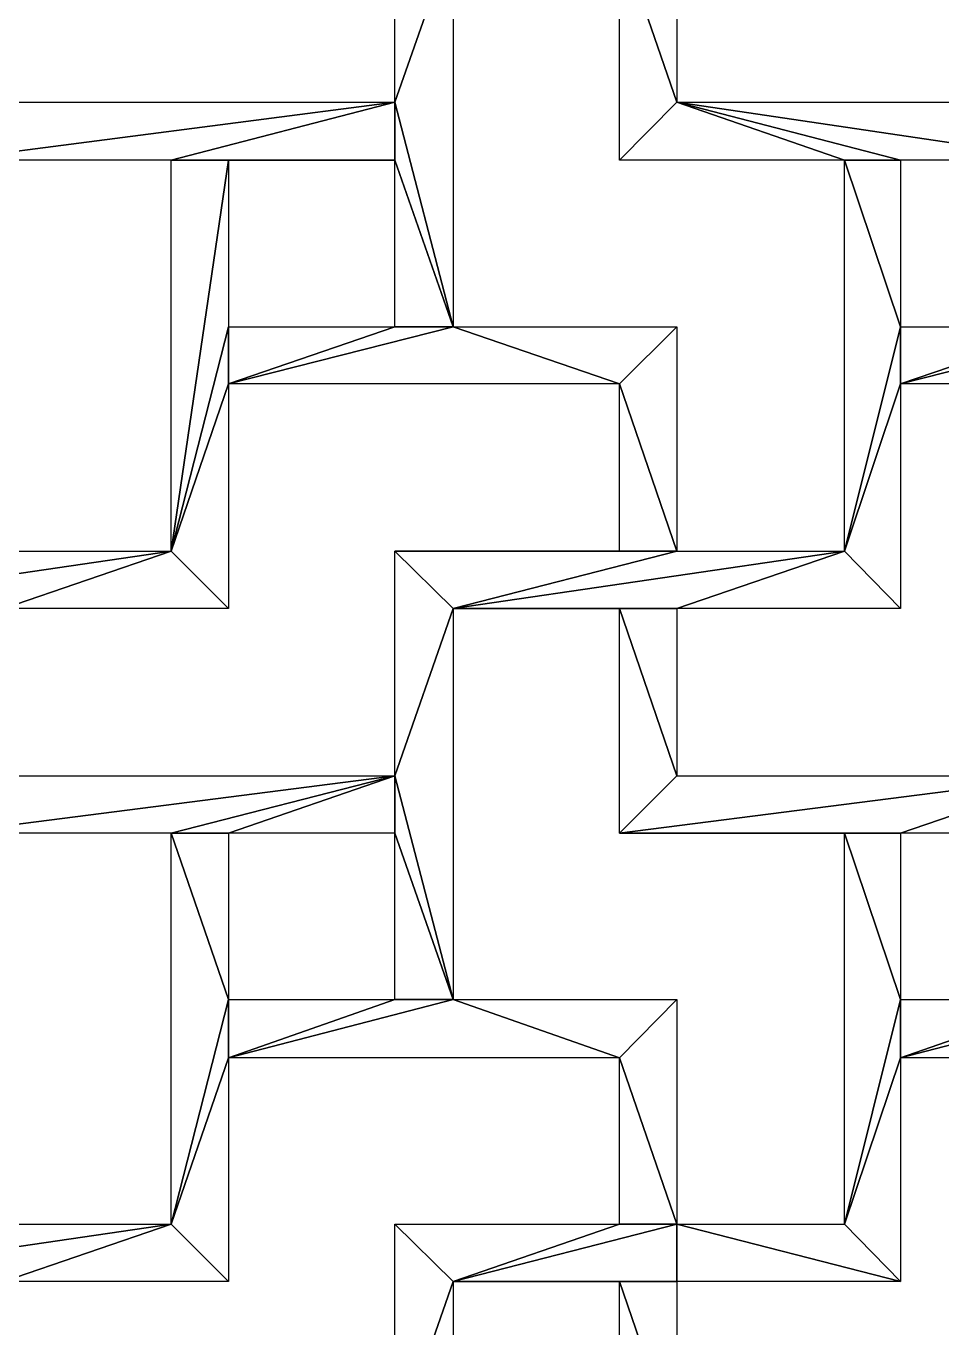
# Model space of a CAD drawing. Header units: centimetres. Extents: x -27.5 to -18.9, y -9.4 to 9.5.
# Drawn here: x -24.97 to -23.065, y 4.063 to 6.771 of the extents above; entities that cross this region are included whole.
import ezdxf

# ---------------------------------------------------------------- set-up
doc = ezdxf.new("R2010")
doc.units = ezdxf.units.CM
doc.header["$MEASUREMENT"] = 0
doc.layers.add('layer 1', color=7, linetype='Continuous')

msp = doc.modelspace()

# ---------------------------------------------------------------- linework, layer by layer
at = {"layer": 'layer 1', "color": 250}
for points in [[(-24.20296, 7.07837), (-24.20296, 7.07837), (-24.20296, 6.61327), (-24.20296, 6.61327), (-24.20296, 6.61327), (-24.20296, 6.61327), (-24.0818, 6.95938), (-24.0818, 6.95938), (-24.0818, 6.95938), (-24.0818, 6.95938), (-24.20296, 7.07837), (-24.20296, 7.07837)], [(-24.20296, 7.07837), (-24.20296, 7.07837), (-24.20296, 6.61327), (-24.20296, 6.61327), (-24.20296, 6.61327), (-24.20296, 6.61327), (-24.0818, 6.95938), (-24.0818, 6.95938), (-24.0818, 6.95938), (-24.0818, 6.95938), (-24.20296, 7.07837), (-24.20296, 7.07837)], [(-24.0818, 6.95938), (-24.0818, 6.95938), (-24.20296, 6.61327), (-24.20296, 6.61327), (-24.20296, 6.61327), (-24.20296, 6.61327), (-24.0818, 6.146), (-24.0818, 6.146), (-24.0818, 6.146), (-24.0818, 6.146), (-24.0818, 6.95938), (-24.0818, 6.95938)], [(-24.0818, 6.95938), (-24.0818, 6.95938), (-24.20296, 6.61327), (-24.20296, 6.61327), (-24.20296, 6.61327), (-24.20296, 6.61327), (-24.0818, 6.146), (-24.0818, 6.146), (-24.0818, 6.146), (-24.0818, 6.146), (-24.0818, 6.95938), (-24.0818, 6.95938)], [(-23.73551, 6.95938), (-23.73551, 6.95938), (-23.73551, 6.49211), (-23.73551, 6.49211), (-23.73551, 6.49211), (-23.73551, 6.49211), (-23.6165, 6.61327), (-23.6165, 6.61327), (-23.6165, 6.61327), (-23.6165, 6.61327), (-23.73551, 6.95938), (-23.73551, 6.95938)], [(-23.73551, 6.95938), (-23.73551, 6.95938), (-23.73551, 6.49211), (-23.73551, 6.49211), (-23.73551, 6.49211), (-23.73551, 6.49211), (-23.6165, 6.61327), (-23.6165, 6.61327), (-23.6165, 6.61327), (-23.6165, 6.61327), (-23.73551, 6.95938), (-23.73551, 6.95938)], [(-23.6165, 6.95938), (-23.6165, 6.95938), (-23.73551, 6.95938), (-23.73551, 6.95938), (-23.73551, 6.95938), (-23.73551, 6.95938), (-23.6165, 6.61327), (-23.6165, 6.61327), (-23.6165, 6.61327), (-23.6165, 6.61327), (-23.6165, 6.95938), (-23.6165, 6.95938)], [(-23.6165, 6.95938), (-23.6165, 6.95938), (-23.73551, 6.95938), (-23.73551, 6.95938), (-23.73551, 6.95938), (-23.73551, 6.95938), (-23.6165, 6.61327), (-23.6165, 6.61327), (-23.6165, 6.61327), (-23.6165, 6.61327), (-23.6165, 6.95938), (-23.6165, 6.95938)], [(-24.20296, 6.61327), (-24.20296, 6.61327), (-25.1336, 6.49211), (-25.1336, 6.49211), (-25.1336, 6.49211), (-25.1336, 6.49211), (-24.6683, 6.49211), (-24.6683, 6.49211), (-24.6683, 6.49211), (-24.6683, 6.49211), (-24.20296, 6.61327), (-24.20296, 6.61327)], [(-24.20296, 6.61327), (-24.20296, 6.61327), (-25.1336, 6.49211), (-25.1336, 6.49211), (-25.1336, 6.49211), (-25.1336, 6.49211), (-24.6683, 6.49211), (-24.6683, 6.49211), (-24.6683, 6.49211), (-24.6683, 6.49211), (-24.20296, 6.61327), (-24.20296, 6.61327)], [(-25.01671, 6.61327), (-25.01671, 6.61327), (-25.1336, 6.49211), (-25.1336, 6.49211), (-25.1336, 6.49211), (-25.1336, 6.49211), (-24.20296, 6.61327), (-24.20296, 6.61327), (-24.20296, 6.61327), (-24.20296, 6.61327), (-25.01671, 6.61327), (-25.01671, 6.61327)], [(-25.01671, 6.61327), (-25.01671, 6.61327), (-25.1336, 6.49211), (-25.1336, 6.49211), (-25.1336, 6.49211), (-25.1336, 6.49211), (-24.20296, 6.61327), (-24.20296, 6.61327), (-24.20296, 6.61327), (-24.20296, 6.61327), (-25.01671, 6.61327), (-25.01671, 6.61327)], [(-24.20296, 6.61327), (-24.20296, 6.61327), (-24.6683, 6.49211), (-24.6683, 6.49211), (-24.6683, 6.49211), (-24.6683, 6.49211), (-24.20296, 6.49211), (-24.20296, 6.49211), (-24.20296, 6.49211), (-24.20296, 6.49211), (-24.20296, 6.61327), (-24.20296, 6.61327)], [(-24.20296, 6.61327), (-24.20296, 6.61327), (-24.6683, 6.49211), (-24.6683, 6.49211), (-24.6683, 6.49211), (-24.6683, 6.49211), (-24.20296, 6.49211), (-24.20296, 6.49211), (-24.20296, 6.49211), (-24.20296, 6.49211), (-24.20296, 6.61327), (-24.20296, 6.61327)], [(-24.20296, 6.61327), (-24.20296, 6.61327), (-24.20296, 6.49211), (-24.20296, 6.49211), (-24.20296, 6.49211), (-24.20296, 6.49211), (-24.0818, 6.146), (-24.0818, 6.146), (-24.0818, 6.146), (-24.0818, 6.146), (-24.20296, 6.61327), (-24.20296, 6.61327)], [(-24.20296, 6.61327), (-24.20296, 6.61327), (-24.20296, 6.49211), (-24.20296, 6.49211), (-24.20296, 6.49211), (-24.20296, 6.49211), (-24.0818, 6.146), (-24.0818, 6.146), (-24.0818, 6.146), (-24.0818, 6.146), (-24.20296, 6.61327), (-24.20296, 6.61327)], [(-23.6165, 6.61327), (-23.6165, 6.61327), (-23.73551, 6.49211), (-23.73551, 6.49211), (-23.73551, 6.49211), (-23.73551, 6.49211), (-23.26805, 6.49211), (-23.26805, 6.49211), (-23.26805, 6.49211), (-23.26805, 6.49211), (-23.6165, 6.61327), (-23.6165, 6.61327)], [(-23.6165, 6.61327), (-23.6165, 6.61327), (-23.73551, 6.49211), (-23.73551, 6.49211), (-23.73551, 6.49211), (-23.73551, 6.49211), (-23.26805, 6.49211), (-23.26805, 6.49211), (-23.26805, 6.49211), (-23.26805, 6.49211), (-23.6165, 6.61327), (-23.6165, 6.61327)], [(-22.80275, 6.49211), (-22.80275, 6.49211), (-22.80275, 6.61327), (-22.80275, 6.61327), (-22.80275, 6.61327), (-22.80275, 6.61327), (-23.6165, 6.61327), (-23.6165, 6.61327), (-23.6165, 6.61327), (-23.6165, 6.61327), (-22.80275, 6.49211), (-22.80275, 6.49211)], [(-22.80275, 6.49211), (-22.80275, 6.49211), (-22.80275, 6.61327), (-22.80275, 6.61327), (-22.80275, 6.61327), (-22.80275, 6.61327), (-23.6165, 6.61327), (-23.6165, 6.61327), (-23.6165, 6.61327), (-23.6165, 6.61327), (-22.80275, 6.49211), (-22.80275, 6.49211)], [(-23.6165, 6.61327), (-23.6165, 6.61327), (-23.15117, 6.49211), (-23.15117, 6.49211), (-23.15117, 6.49211), (-23.15117, 6.49211), (-22.80275, 6.49211), (-22.80275, 6.49211), (-22.80275, 6.49211), (-22.80275, 6.49211), (-23.6165, 6.61327), (-23.6165, 6.61327)], [(-23.6165, 6.61327), (-23.6165, 6.61327), (-23.15117, 6.49211), (-23.15117, 6.49211), (-23.15117, 6.49211), (-23.15117, 6.49211), (-22.80275, 6.49211), (-22.80275, 6.49211), (-22.80275, 6.49211), (-22.80275, 6.49211), (-23.6165, 6.61327), (-23.6165, 6.61327)], [(-23.6165, 6.61327), (-23.6165, 6.61327), (-23.26805, 6.49211), (-23.26805, 6.49211), (-23.26805, 6.49211), (-23.26805, 6.49211), (-23.15117, 6.49211), (-23.15117, 6.49211), (-23.15117, 6.49211), (-23.15117, 6.49211), (-23.6165, 6.61327), (-23.6165, 6.61327)], [(-23.6165, 6.61327), (-23.6165, 6.61327), (-23.26805, 6.49211), (-23.26805, 6.49211), (-23.26805, 6.49211), (-23.26805, 6.49211), (-23.15117, 6.49211), (-23.15117, 6.49211), (-23.15117, 6.49211), (-23.15117, 6.49211), (-23.6165, 6.61327), (-23.6165, 6.61327)], [(-24.54926, 6.49211), (-24.54926, 6.49211), (-24.6683, 5.6787), (-24.6683, 5.6787), (-24.6683, 5.6787), (-24.6683, 5.6787), (-24.54926, 6.146), (-24.54926, 6.146), (-24.54926, 6.146), (-24.54926, 6.146), (-24.54926, 6.49211), (-24.54926, 6.49211)], [(-24.54926, 6.49211), (-24.54926, 6.49211), (-24.6683, 5.6787), (-24.6683, 5.6787), (-24.6683, 5.6787), (-24.6683, 5.6787), (-24.54926, 6.146), (-24.54926, 6.146), (-24.54926, 6.146), (-24.54926, 6.146), (-24.54926, 6.49211), (-24.54926, 6.49211)], [(-24.6683, 6.49211), (-24.6683, 6.49211), (-24.54926, 6.49211), (-24.54926, 6.49211), (-24.54926, 6.49211), (-24.54926, 6.49211), (-24.20296, 6.49211), (-24.20296, 6.49211), (-24.20296, 6.49211), (-24.20296, 6.49211), (-24.6683, 6.49211), (-24.6683, 6.49211)], [(-24.6683, 6.49211), (-24.6683, 6.49211), (-24.54926, 6.49211), (-24.54926, 6.49211), (-24.54926, 6.49211), (-24.54926, 6.49211), (-24.20296, 6.49211), (-24.20296, 6.49211), (-24.20296, 6.49211), (-24.20296, 6.49211), (-24.6683, 6.49211), (-24.6683, 6.49211)], [(-24.6683, 6.49211), (-24.6683, 6.49211), (-24.6683, 5.6787), (-24.6683, 5.6787), (-24.6683, 5.6787), (-24.6683, 5.6787), (-24.54926, 6.49211), (-24.54926, 6.49211), (-24.54926, 6.49211), (-24.54926, 6.49211), (-24.6683, 6.49211), (-24.6683, 6.49211)], [(-24.6683, 6.49211), (-24.6683, 6.49211), (-24.6683, 5.6787), (-24.6683, 5.6787), (-24.6683, 5.6787), (-24.6683, 5.6787), (-24.54926, 6.49211), (-24.54926, 6.49211), (-24.54926, 6.49211), (-24.54926, 6.49211), (-24.6683, 6.49211), (-24.6683, 6.49211)], [(-24.20296, 6.49211), (-24.20296, 6.49211), (-24.20296, 6.146), (-24.20296, 6.146), (-24.20296, 6.146), (-24.20296, 6.146), (-24.0818, 6.146), (-24.0818, 6.146), (-24.0818, 6.146), (-24.0818, 6.146), (-24.20296, 6.49211), (-24.20296, 6.49211)], [(-24.20296, 6.49211), (-24.20296, 6.49211), (-24.20296, 6.146), (-24.20296, 6.146), (-24.20296, 6.146), (-24.20296, 6.146), (-24.0818, 6.146), (-24.0818, 6.146), (-24.0818, 6.146), (-24.0818, 6.146), (-24.20296, 6.49211), (-24.20296, 6.49211)], [(-23.26805, 6.49211), (-23.26805, 6.49211), (-23.26805, 5.6787), (-23.26805, 5.6787), (-23.26805, 5.6787), (-23.26805, 5.6787), (-23.15117, 6.146), (-23.15117, 6.146), (-23.15117, 6.146), (-23.15117, 6.146), (-23.26805, 6.49211), (-23.26805, 6.49211)], [(-23.26805, 6.49211), (-23.26805, 6.49211), (-23.26805, 5.6787), (-23.26805, 5.6787), (-23.26805, 5.6787), (-23.26805, 5.6787), (-23.15117, 6.146), (-23.15117, 6.146), (-23.15117, 6.146), (-23.15117, 6.146), (-23.26805, 6.49211), (-23.26805, 6.49211)], [(-23.15117, 6.49211), (-23.15117, 6.49211), (-23.26805, 6.49211), (-23.26805, 6.49211), (-23.26805, 6.49211), (-23.26805, 6.49211), (-23.15117, 6.146), (-23.15117, 6.146), (-23.15117, 6.146), (-23.15117, 6.146), (-23.15117, 6.49211), (-23.15117, 6.49211)], [(-23.15117, 6.49211), (-23.15117, 6.49211), (-23.26805, 6.49211), (-23.26805, 6.49211), (-23.26805, 6.49211), (-23.26805, 6.49211), (-23.15117, 6.146), (-23.15117, 6.146), (-23.15117, 6.146), (-23.15117, 6.146), (-23.15117, 6.49211), (-23.15117, 6.49211)], [(-24.54926, 6.146), (-24.54926, 6.146), (-24.6683, 5.6787), (-24.6683, 5.6787), (-24.6683, 5.6787), (-24.6683, 5.6787), (-24.54926, 6.02701), (-24.54926, 6.02701), (-24.54926, 6.02701), (-24.54926, 6.02701), (-24.54926, 6.146), (-24.54926, 6.146)], [(-24.54926, 6.146), (-24.54926, 6.146), (-24.6683, 5.6787), (-24.6683, 5.6787), (-24.6683, 5.6787), (-24.6683, 5.6787), (-24.54926, 6.02701), (-24.54926, 6.02701), (-24.54926, 6.02701), (-24.54926, 6.02701), (-24.54926, 6.146), (-24.54926, 6.146)], [(-24.0818, 6.146), (-24.0818, 6.146), (-24.54926, 6.02701), (-24.54926, 6.02701), (-24.54926, 6.02701), (-24.54926, 6.02701), (-23.73551, 6.02701), (-23.73551, 6.02701), (-23.73551, 6.02701), (-23.73551, 6.02701), (-24.0818, 6.146), (-24.0818, 6.146)], [(-24.0818, 6.146), (-24.0818, 6.146), (-24.54926, 6.02701), (-24.54926, 6.02701), (-24.54926, 6.02701), (-24.54926, 6.02701), (-23.73551, 6.02701), (-23.73551, 6.02701), (-23.73551, 6.02701), (-23.73551, 6.02701), (-24.0818, 6.146), (-24.0818, 6.146)], [(-24.20296, 6.146), (-24.20296, 6.146), (-24.54926, 6.02701), (-24.54926, 6.02701), (-24.54926, 6.02701), (-24.54926, 6.02701), (-24.0818, 6.146), (-24.0818, 6.146), (-24.0818, 6.146), (-24.0818, 6.146), (-24.20296, 6.146), (-24.20296, 6.146)], [(-24.20296, 6.146), (-24.20296, 6.146), (-24.54926, 6.02701), (-24.54926, 6.02701), (-24.54926, 6.02701), (-24.54926, 6.02701), (-24.0818, 6.146), (-24.0818, 6.146), (-24.0818, 6.146), (-24.0818, 6.146), (-24.20296, 6.146), (-24.20296, 6.146)], [(-24.54926, 6.146), (-24.54926, 6.146), (-24.54926, 6.02701), (-24.54926, 6.02701), (-24.54926, 6.02701), (-24.54926, 6.02701), (-24.20296, 6.146), (-24.20296, 6.146), (-24.20296, 6.146), (-24.20296, 6.146), (-24.54926, 6.146), (-24.54926, 6.146)], [(-24.54926, 6.146), (-24.54926, 6.146), (-24.54926, 6.02701), (-24.54926, 6.02701), (-24.54926, 6.02701), (-24.54926, 6.02701), (-24.20296, 6.146), (-24.20296, 6.146), (-24.20296, 6.146), (-24.20296, 6.146), (-24.54926, 6.146), (-24.54926, 6.146)], [(-24.0818, 6.146), (-24.0818, 6.146), (-23.73551, 6.02701), (-23.73551, 6.02701), (-23.73551, 6.02701), (-23.73551, 6.02701), (-23.6165, 6.146), (-23.6165, 6.146), (-23.6165, 6.146), (-23.6165, 6.146), (-24.0818, 6.146), (-24.0818, 6.146)], [(-24.0818, 6.146), (-24.0818, 6.146), (-23.73551, 6.02701), (-23.73551, 6.02701), (-23.73551, 6.02701), (-23.73551, 6.02701), (-23.6165, 6.146), (-23.6165, 6.146), (-23.6165, 6.146), (-23.6165, 6.146), (-24.0818, 6.146), (-24.0818, 6.146)], [(-23.6165, 6.146), (-23.6165, 6.146), (-23.73551, 6.02701), (-23.73551, 6.02701), (-23.73551, 6.02701), (-23.73551, 6.02701), (-23.6165, 5.6787), (-23.6165, 5.6787), (-23.6165, 5.6787), (-23.6165, 5.6787), (-23.6165, 6.146), (-23.6165, 6.146)], [(-23.6165, 6.146), (-23.6165, 6.146), (-23.73551, 6.02701), (-23.73551, 6.02701), (-23.73551, 6.02701), (-23.73551, 6.02701), (-23.6165, 5.6787), (-23.6165, 5.6787), (-23.6165, 5.6787), (-23.6165, 5.6787), (-23.6165, 6.146), (-23.6165, 6.146)], [(-23.15117, 6.146), (-23.15117, 6.146), (-23.26805, 5.6787), (-23.26805, 5.6787), (-23.26805, 5.6787), (-23.26805, 5.6787), (-23.15117, 6.02701), (-23.15117, 6.02701), (-23.15117, 6.02701), (-23.15117, 6.02701), (-23.15117, 6.146), (-23.15117, 6.146)], [(-23.15117, 6.146), (-23.15117, 6.146), (-23.26805, 5.6787), (-23.26805, 5.6787), (-23.26805, 5.6787), (-23.26805, 5.6787), (-23.15117, 6.02701), (-23.15117, 6.02701), (-23.15117, 6.02701), (-23.15117, 6.02701), (-23.15117, 6.146), (-23.15117, 6.146)], [(-22.68371, 6.146), (-22.68371, 6.146), (-23.15117, 6.02701), (-23.15117, 6.02701), (-23.15117, 6.02701), (-23.15117, 6.02701), (-22.33746, 6.02701), (-22.33746, 6.02701), (-22.33746, 6.02701), (-22.33746, 6.02701), (-22.68371, 6.146), (-22.68371, 6.146)], [(-22.68371, 6.146), (-22.68371, 6.146), (-23.15117, 6.02701), (-23.15117, 6.02701), (-23.15117, 6.02701), (-23.15117, 6.02701), (-22.33746, 6.02701), (-22.33746, 6.02701), (-22.33746, 6.02701), (-22.33746, 6.02701), (-22.68371, 6.146), (-22.68371, 6.146)], [(-22.80275, 6.146), (-22.80275, 6.146), (-23.15117, 6.02701), (-23.15117, 6.02701), (-23.15117, 6.02701), (-23.15117, 6.02701), (-22.68371, 6.146), (-22.68371, 6.146), (-22.68371, 6.146), (-22.68371, 6.146), (-22.80275, 6.146), (-22.80275, 6.146)], [(-22.80275, 6.146), (-22.80275, 6.146), (-23.15117, 6.02701), (-23.15117, 6.02701), (-23.15117, 6.02701), (-23.15117, 6.02701), (-22.68371, 6.146), (-22.68371, 6.146), (-22.68371, 6.146), (-22.68371, 6.146), (-22.80275, 6.146), (-22.80275, 6.146)], [(-23.15117, 6.02701), (-23.15117, 6.02701), (-22.80275, 6.146), (-22.80275, 6.146), (-22.80275, 6.146), (-22.80275, 6.146), (-23.15117, 6.146), (-23.15117, 6.146), (-23.15117, 6.146), (-23.15117, 6.146), (-23.15117, 6.02701), (-23.15117, 6.02701)], [(-23.15117, 6.02701), (-23.15117, 6.02701), (-22.80275, 6.146), (-22.80275, 6.146), (-22.80275, 6.146), (-22.80275, 6.146), (-23.15117, 6.146), (-23.15117, 6.146), (-23.15117, 6.146), (-23.15117, 6.146), (-23.15117, 6.02701), (-23.15117, 6.02701)], [(-24.54926, 6.02701), (-24.54926, 6.02701), (-24.6683, 5.6787), (-24.6683, 5.6787), (-24.6683, 5.6787), (-24.6683, 5.6787), (-24.54926, 5.55975), (-24.54926, 5.55975), (-24.54926, 5.55975), (-24.54926, 5.55975), (-24.54926, 6.02701), (-24.54926, 6.02701)], [(-24.54926, 6.02701), (-24.54926, 6.02701), (-24.6683, 5.6787), (-24.6683, 5.6787), (-24.6683, 5.6787), (-24.6683, 5.6787), (-24.54926, 5.55975), (-24.54926, 5.55975), (-24.54926, 5.55975), (-24.54926, 5.55975), (-24.54926, 6.02701), (-24.54926, 6.02701)], [(-23.73551, 6.02701), (-23.73551, 6.02701), (-23.73551, 5.6787), (-23.73551, 5.6787), (-23.73551, 5.6787), (-23.73551, 5.6787), (-23.6165, 5.6787), (-23.6165, 5.6787), (-23.6165, 5.6787), (-23.6165, 5.6787), (-23.73551, 6.02701), (-23.73551, 6.02701)], [(-23.73551, 6.02701), (-23.73551, 6.02701), (-23.73551, 5.6787), (-23.73551, 5.6787), (-23.73551, 5.6787), (-23.73551, 5.6787), (-23.6165, 5.6787), (-23.6165, 5.6787), (-23.6165, 5.6787), (-23.6165, 5.6787), (-23.73551, 6.02701), (-23.73551, 6.02701)], [(-23.15117, 6.02701), (-23.15117, 6.02701), (-23.26805, 5.6787), (-23.26805, 5.6787), (-23.26805, 5.6787), (-23.26805, 5.6787), (-23.15117, 5.55975), (-23.15117, 5.55975), (-23.15117, 5.55975), (-23.15117, 5.55975), (-23.15117, 6.02701), (-23.15117, 6.02701)], [(-23.15117, 6.02701), (-23.15117, 6.02701), (-23.26805, 5.6787), (-23.26805, 5.6787), (-23.26805, 5.6787), (-23.26805, 5.6787), (-23.15117, 5.55975), (-23.15117, 5.55975), (-23.15117, 5.55975), (-23.15117, 5.55975), (-23.15117, 6.02701), (-23.15117, 6.02701)], [(-24.6683, 5.6787), (-24.6683, 5.6787), (-25.48201, 5.55975), (-25.48201, 5.55975), (-25.48201, 5.55975), (-25.48201, 5.55975), (-25.01671, 5.55975), (-25.01671, 5.55975), (-25.01671, 5.55975), (-25.01671, 5.55975), (-24.6683, 5.6787), (-24.6683, 5.6787)], [(-24.6683, 5.6787), (-24.6683, 5.6787), (-25.48201, 5.55975), (-25.48201, 5.55975), (-25.48201, 5.55975), (-25.48201, 5.55975), (-25.01671, 5.55975), (-25.01671, 5.55975), (-25.01671, 5.55975), (-25.01671, 5.55975), (-24.6683, 5.6787), (-24.6683, 5.6787)], [(-25.01455, 5.6787), (-25.01455, 5.6787), (-25.48201, 5.55975), (-25.48201, 5.55975), (-25.48201, 5.55975), (-25.48201, 5.55975), (-24.6683, 5.6787), (-24.6683, 5.6787), (-24.6683, 5.6787), (-24.6683, 5.6787), (-25.01455, 5.6787), (-25.01455, 5.6787)], [(-25.01455, 5.6787), (-25.01455, 5.6787), (-25.48201, 5.55975), (-25.48201, 5.55975), (-25.48201, 5.55975), (-25.48201, 5.55975), (-24.6683, 5.6787), (-24.6683, 5.6787), (-24.6683, 5.6787), (-24.6683, 5.6787), (-25.01455, 5.6787), (-25.01455, 5.6787)], [(-24.6683, 5.6787), (-24.6683, 5.6787), (-25.01671, 5.55975), (-25.01671, 5.55975), (-25.01671, 5.55975), (-25.01671, 5.55975), (-24.54926, 5.55975), (-24.54926, 5.55975), (-24.54926, 5.55975), (-24.54926, 5.55975), (-24.6683, 5.6787), (-24.6683, 5.6787)], [(-24.6683, 5.6787), (-24.6683, 5.6787), (-25.01671, 5.55975), (-25.01671, 5.55975), (-25.01671, 5.55975), (-25.01671, 5.55975), (-24.54926, 5.55975), (-24.54926, 5.55975), (-24.54926, 5.55975), (-24.54926, 5.55975), (-24.6683, 5.6787), (-24.6683, 5.6787)], [(-24.20296, 5.6787), (-24.20296, 5.6787), (-24.0818, 5.55975), (-24.0818, 5.55975), (-24.0818, 5.55975), (-24.0818, 5.55975), (-23.6165, 5.6787), (-23.6165, 5.6787), (-23.6165, 5.6787), (-23.6165, 5.6787), (-24.20296, 5.6787), (-24.20296, 5.6787)], [(-24.20296, 5.6787), (-24.20296, 5.6787), (-24.0818, 5.55975), (-24.0818, 5.55975), (-24.0818, 5.55975), (-24.0818, 5.55975), (-23.6165, 5.6787), (-23.6165, 5.6787), (-23.6165, 5.6787), (-23.6165, 5.6787), (-24.20296, 5.6787), (-24.20296, 5.6787)], [(-24.20296, 5.6787), (-24.20296, 5.6787), (-24.20296, 5.21144), (-24.20296, 5.21144), (-24.20296, 5.21144), (-24.20296, 5.21144), (-24.0818, 5.55975), (-24.0818, 5.55975), (-24.0818, 5.55975), (-24.0818, 5.55975), (-24.20296, 5.6787), (-24.20296, 5.6787)], [(-24.20296, 5.6787), (-24.20296, 5.6787), (-24.20296, 5.21144), (-24.20296, 5.21144), (-24.20296, 5.21144), (-24.20296, 5.21144), (-24.0818, 5.55975), (-24.0818, 5.55975), (-24.0818, 5.55975), (-24.0818, 5.55975), (-24.20296, 5.6787), (-24.20296, 5.6787)], [(-23.73551, 5.6787), (-23.73551, 5.6787), (-24.20296, 5.6787), (-24.20296, 5.6787), (-24.20296, 5.6787), (-24.20296, 5.6787), (-23.6165, 5.6787), (-23.6165, 5.6787), (-23.6165, 5.6787), (-23.6165, 5.6787), (-23.73551, 5.6787), (-23.73551, 5.6787)], [(-23.73551, 5.6787), (-23.73551, 5.6787), (-24.20296, 5.6787), (-24.20296, 5.6787), (-24.20296, 5.6787), (-24.20296, 5.6787), (-23.6165, 5.6787), (-23.6165, 5.6787), (-23.6165, 5.6787), (-23.6165, 5.6787), (-23.73551, 5.6787), (-23.73551, 5.6787)], [(-23.26805, 5.6787), (-23.26805, 5.6787), (-24.0818, 5.55975), (-24.0818, 5.55975), (-24.0818, 5.55975), (-24.0818, 5.55975), (-23.6165, 5.55975), (-23.6165, 5.55975), (-23.6165, 5.55975), (-23.6165, 5.55975), (-23.26805, 5.6787), (-23.26805, 5.6787)], [(-23.26805, 5.6787), (-23.26805, 5.6787), (-24.0818, 5.55975), (-24.0818, 5.55975), (-24.0818, 5.55975), (-24.0818, 5.55975), (-23.6165, 5.55975), (-23.6165, 5.55975), (-23.6165, 5.55975), (-23.6165, 5.55975), (-23.26805, 5.6787), (-23.26805, 5.6787)], [(-24.0818, 5.55975), (-24.0818, 5.55975), (-23.26805, 5.6787), (-23.26805, 5.6787), (-23.26805, 5.6787), (-23.26805, 5.6787), (-23.6165, 5.6787), (-23.6165, 5.6787), (-23.6165, 5.6787), (-23.6165, 5.6787), (-24.0818, 5.55975), (-24.0818, 5.55975)], [(-24.0818, 5.55975), (-24.0818, 5.55975), (-23.26805, 5.6787), (-23.26805, 5.6787), (-23.26805, 5.6787), (-23.26805, 5.6787), (-23.6165, 5.6787), (-23.6165, 5.6787), (-23.6165, 5.6787), (-23.6165, 5.6787), (-24.0818, 5.55975), (-24.0818, 5.55975)], [(-23.26805, 5.6787), (-23.26805, 5.6787), (-23.6165, 5.55975), (-23.6165, 5.55975), (-23.6165, 5.55975), (-23.6165, 5.55975), (-23.15117, 5.55975), (-23.15117, 5.55975), (-23.15117, 5.55975), (-23.15117, 5.55975), (-23.26805, 5.6787), (-23.26805, 5.6787)], [(-23.26805, 5.6787), (-23.26805, 5.6787), (-23.6165, 5.55975), (-23.6165, 5.55975), (-23.6165, 5.55975), (-23.6165, 5.55975), (-23.15117, 5.55975), (-23.15117, 5.55975), (-23.15117, 5.55975), (-23.15117, 5.55975), (-23.26805, 5.6787), (-23.26805, 5.6787)], [(-24.0818, 5.55975), (-24.0818, 5.55975), (-24.20296, 5.21144), (-24.20296, 5.21144), (-24.20296, 5.21144), (-24.20296, 5.21144), (-24.0818, 4.74634), (-24.0818, 4.74634), (-24.0818, 4.74634), (-24.0818, 4.74634), (-24.0818, 5.55975), (-24.0818, 5.55975)], [(-24.0818, 5.55975), (-24.0818, 5.55975), (-24.20296, 5.21144), (-24.20296, 5.21144), (-24.20296, 5.21144), (-24.20296, 5.21144), (-24.0818, 4.74634), (-24.0818, 4.74634), (-24.0818, 4.74634), (-24.0818, 4.74634), (-24.0818, 5.55975), (-24.0818, 5.55975)], [(-23.6165, 5.55975), (-23.6165, 5.55975), (-24.0818, 5.55975), (-24.0818, 5.55975), (-24.0818, 5.55975), (-24.0818, 5.55975), (-23.73551, 5.55975), (-23.73551, 5.55975), (-23.73551, 5.55975), (-23.73551, 5.55975), (-23.6165, 5.55975), (-23.6165, 5.55975)], [(-23.6165, 5.55975), (-23.6165, 5.55975), (-24.0818, 5.55975), (-24.0818, 5.55975), (-24.0818, 5.55975), (-24.0818, 5.55975), (-23.73551, 5.55975), (-23.73551, 5.55975), (-23.73551, 5.55975), (-23.73551, 5.55975), (-23.6165, 5.55975), (-23.6165, 5.55975)], [(-23.73551, 5.55975), (-23.73551, 5.55975), (-23.73551, 5.09245), (-23.73551, 5.09245), (-23.73551, 5.09245), (-23.73551, 5.09245), (-23.6165, 5.21144), (-23.6165, 5.21144), (-23.6165, 5.21144), (-23.6165, 5.21144), (-23.73551, 5.55975), (-23.73551, 5.55975)], [(-23.73551, 5.55975), (-23.73551, 5.55975), (-23.73551, 5.09245), (-23.73551, 5.09245), (-23.73551, 5.09245), (-23.73551, 5.09245), (-23.6165, 5.21144), (-23.6165, 5.21144), (-23.6165, 5.21144), (-23.6165, 5.21144), (-23.73551, 5.55975), (-23.73551, 5.55975)], [(-23.6165, 5.55975), (-23.6165, 5.55975), (-23.73551, 5.55975), (-23.73551, 5.55975), (-23.73551, 5.55975), (-23.73551, 5.55975), (-23.6165, 5.21144), (-23.6165, 5.21144), (-23.6165, 5.21144), (-23.6165, 5.21144), (-23.6165, 5.55975), (-23.6165, 5.55975)], [(-23.6165, 5.55975), (-23.6165, 5.55975), (-23.73551, 5.55975), (-23.73551, 5.55975), (-23.73551, 5.55975), (-23.73551, 5.55975), (-23.6165, 5.21144), (-23.6165, 5.21144), (-23.6165, 5.21144), (-23.6165, 5.21144), (-23.6165, 5.55975), (-23.6165, 5.55975)], [(-24.20296, 5.21144), (-24.20296, 5.21144), (-25.1336, 5.09245), (-25.1336, 5.09245), (-25.1336, 5.09245), (-25.1336, 5.09245), (-24.6683, 5.09245), (-24.6683, 5.09245), (-24.6683, 5.09245), (-24.6683, 5.09245), (-24.20296, 5.21144), (-24.20296, 5.21144)], [(-24.20296, 5.21144), (-24.20296, 5.21144), (-25.1336, 5.09245), (-25.1336, 5.09245), (-25.1336, 5.09245), (-25.1336, 5.09245), (-24.6683, 5.09245), (-24.6683, 5.09245), (-24.6683, 5.09245), (-24.6683, 5.09245), (-24.20296, 5.21144), (-24.20296, 5.21144)], [(-25.01671, 5.21144), (-25.01671, 5.21144), (-25.1336, 5.09245), (-25.1336, 5.09245), (-25.1336, 5.09245), (-25.1336, 5.09245), (-24.20296, 5.21144), (-24.20296, 5.21144), (-24.20296, 5.21144), (-24.20296, 5.21144), (-25.01671, 5.21144), (-25.01671, 5.21144)], [(-25.01671, 5.21144), (-25.01671, 5.21144), (-25.1336, 5.09245), (-25.1336, 5.09245), (-25.1336, 5.09245), (-25.1336, 5.09245), (-24.20296, 5.21144), (-24.20296, 5.21144), (-24.20296, 5.21144), (-24.20296, 5.21144), (-25.01671, 5.21144), (-25.01671, 5.21144)], [(-24.20296, 5.21144), (-24.20296, 5.21144), (-24.6683, 5.09245), (-24.6683, 5.09245), (-24.6683, 5.09245), (-24.6683, 5.09245), (-24.54926, 5.09245), (-24.54926, 5.09245), (-24.54926, 5.09245), (-24.54926, 5.09245), (-24.20296, 5.21144), (-24.20296, 5.21144)], [(-24.20296, 5.21144), (-24.20296, 5.21144), (-24.6683, 5.09245), (-24.6683, 5.09245), (-24.6683, 5.09245), (-24.6683, 5.09245), (-24.54926, 5.09245), (-24.54926, 5.09245), (-24.54926, 5.09245), (-24.54926, 5.09245), (-24.20296, 5.21144), (-24.20296, 5.21144)], [(-24.20296, 5.21144), (-24.20296, 5.21144), (-24.54926, 5.09245), (-24.54926, 5.09245), (-24.54926, 5.09245), (-24.54926, 5.09245), (-24.20296, 5.09245), (-24.20296, 5.09245), (-24.20296, 5.09245), (-24.20296, 5.09245), (-24.20296, 5.21144), (-24.20296, 5.21144)], [(-24.20296, 5.21144), (-24.20296, 5.21144), (-24.54926, 5.09245), (-24.54926, 5.09245), (-24.54926, 5.09245), (-24.54926, 5.09245), (-24.20296, 5.09245), (-24.20296, 5.09245), (-24.20296, 5.09245), (-24.20296, 5.09245), (-24.20296, 5.21144), (-24.20296, 5.21144)], [(-24.20296, 5.21144), (-24.20296, 5.21144), (-24.20296, 5.09245), (-24.20296, 5.09245), (-24.20296, 5.09245), (-24.20296, 5.09245), (-24.0818, 4.74634), (-24.0818, 4.74634), (-24.0818, 4.74634), (-24.0818, 4.74634), (-24.20296, 5.21144), (-24.20296, 5.21144)], [(-24.20296, 5.21144), (-24.20296, 5.21144), (-24.20296, 5.09245), (-24.20296, 5.09245), (-24.20296, 5.09245), (-24.20296, 5.09245), (-24.0818, 4.74634), (-24.0818, 4.74634), (-24.0818, 4.74634), (-24.0818, 4.74634), (-24.20296, 5.21144), (-24.20296, 5.21144)], [(-22.80275, 5.21144), (-22.80275, 5.21144), (-23.73551, 5.09245), (-23.73551, 5.09245), (-23.73551, 5.09245), (-23.73551, 5.09245), (-23.15117, 5.09245), (-23.15117, 5.09245), (-23.15117, 5.09245), (-23.15117, 5.09245), (-22.80275, 5.21144), (-22.80275, 5.21144)], [(-22.80275, 5.21144), (-22.80275, 5.21144), (-23.73551, 5.09245), (-23.73551, 5.09245), (-23.73551, 5.09245), (-23.73551, 5.09245), (-23.15117, 5.09245), (-23.15117, 5.09245), (-23.15117, 5.09245), (-23.15117, 5.09245), (-22.80275, 5.21144), (-22.80275, 5.21144)], [(-23.6165, 5.21144), (-23.6165, 5.21144), (-23.73551, 5.09245), (-23.73551, 5.09245), (-23.73551, 5.09245), (-23.73551, 5.09245), (-22.80275, 5.21144), (-22.80275, 5.21144), (-22.80275, 5.21144), (-22.80275, 5.21144), (-23.6165, 5.21144), (-23.6165, 5.21144)], [(-23.6165, 5.21144), (-23.6165, 5.21144), (-23.73551, 5.09245), (-23.73551, 5.09245), (-23.73551, 5.09245), (-23.73551, 5.09245), (-22.80275, 5.21144), (-22.80275, 5.21144), (-22.80275, 5.21144), (-22.80275, 5.21144), (-23.6165, 5.21144), (-23.6165, 5.21144)], [(-22.80275, 5.21144), (-22.80275, 5.21144), (-23.15117, 5.09245), (-23.15117, 5.09245), (-23.15117, 5.09245), (-23.15117, 5.09245), (-22.80275, 5.09245), (-22.80275, 5.09245), (-22.80275, 5.09245), (-22.80275, 5.09245), (-22.80275, 5.21144), (-22.80275, 5.21144)], [(-22.80275, 5.21144), (-22.80275, 5.21144), (-23.15117, 5.09245), (-23.15117, 5.09245), (-23.15117, 5.09245), (-23.15117, 5.09245), (-22.80275, 5.09245), (-22.80275, 5.09245), (-22.80275, 5.09245), (-22.80275, 5.09245), (-22.80275, 5.21144), (-22.80275, 5.21144)], [(-24.6683, 5.09245), (-24.6683, 5.09245), (-24.6683, 4.27908), (-24.6683, 4.27908), (-24.6683, 4.27908), (-24.6683, 4.27908), (-24.54926, 4.74634), (-24.54926, 4.74634), (-24.54926, 4.74634), (-24.54926, 4.74634), (-24.6683, 5.09245), (-24.6683, 5.09245)], [(-24.6683, 5.09245), (-24.6683, 5.09245), (-24.6683, 4.27908), (-24.6683, 4.27908), (-24.6683, 4.27908), (-24.6683, 4.27908), (-24.54926, 4.74634), (-24.54926, 4.74634), (-24.54926, 4.74634), (-24.54926, 4.74634), (-24.6683, 5.09245), (-24.6683, 5.09245)], [(-24.54926, 5.09245), (-24.54926, 5.09245), (-24.6683, 5.09245), (-24.6683, 5.09245), (-24.6683, 5.09245), (-24.6683, 5.09245), (-24.54926, 4.74634), (-24.54926, 4.74634), (-24.54926, 4.74634), (-24.54926, 4.74634), (-24.54926, 5.09245), (-24.54926, 5.09245)], [(-24.54926, 5.09245), (-24.54926, 5.09245), (-24.6683, 5.09245), (-24.6683, 5.09245), (-24.6683, 5.09245), (-24.6683, 5.09245), (-24.54926, 4.74634), (-24.54926, 4.74634), (-24.54926, 4.74634), (-24.54926, 4.74634), (-24.54926, 5.09245), (-24.54926, 5.09245)], [(-24.20296, 5.09245), (-24.20296, 5.09245), (-24.20296, 4.74634), (-24.20296, 4.74634), (-24.20296, 4.74634), (-24.20296, 4.74634), (-24.0818, 4.74634), (-24.0818, 4.74634), (-24.0818, 4.74634), (-24.0818, 4.74634), (-24.20296, 5.09245), (-24.20296, 5.09245)], [(-24.20296, 5.09245), (-24.20296, 5.09245), (-24.20296, 4.74634), (-24.20296, 4.74634), (-24.20296, 4.74634), (-24.20296, 4.74634), (-24.0818, 4.74634), (-24.0818, 4.74634), (-24.0818, 4.74634), (-24.0818, 4.74634), (-24.20296, 5.09245), (-24.20296, 5.09245)], [(-23.15117, 5.09245), (-23.15117, 5.09245), (-23.73551, 5.09245), (-23.73551, 5.09245), (-23.73551, 5.09245), (-23.73551, 5.09245), (-23.26805, 5.09245), (-23.26805, 5.09245), (-23.26805, 5.09245), (-23.26805, 5.09245), (-23.15117, 5.09245), (-23.15117, 5.09245)], [(-23.15117, 5.09245), (-23.15117, 5.09245), (-23.73551, 5.09245), (-23.73551, 5.09245), (-23.73551, 5.09245), (-23.73551, 5.09245), (-23.26805, 5.09245), (-23.26805, 5.09245), (-23.26805, 5.09245), (-23.26805, 5.09245), (-23.15117, 5.09245), (-23.15117, 5.09245)], [(-23.26805, 5.09245), (-23.26805, 5.09245), (-23.26805, 4.27908), (-23.26805, 4.27908), (-23.26805, 4.27908), (-23.26805, 4.27908), (-23.15117, 4.74634), (-23.15117, 4.74634), (-23.15117, 4.74634), (-23.15117, 4.74634), (-23.26805, 5.09245), (-23.26805, 5.09245)], [(-23.26805, 5.09245), (-23.26805, 5.09245), (-23.26805, 4.27908), (-23.26805, 4.27908), (-23.26805, 4.27908), (-23.26805, 4.27908), (-23.15117, 4.74634), (-23.15117, 4.74634), (-23.15117, 4.74634), (-23.15117, 4.74634), (-23.26805, 5.09245), (-23.26805, 5.09245)], [(-23.15117, 5.09245), (-23.15117, 5.09245), (-23.26805, 5.09245), (-23.26805, 5.09245), (-23.26805, 5.09245), (-23.26805, 5.09245), (-23.15117, 4.74634), (-23.15117, 4.74634), (-23.15117, 4.74634), (-23.15117, 4.74634), (-23.15117, 5.09245), (-23.15117, 5.09245)], [(-23.15117, 5.09245), (-23.15117, 5.09245), (-23.26805, 5.09245), (-23.26805, 5.09245), (-23.26805, 5.09245), (-23.26805, 5.09245), (-23.15117, 4.74634), (-23.15117, 4.74634), (-23.15117, 4.74634), (-23.15117, 4.74634), (-23.15117, 5.09245), (-23.15117, 5.09245)], [(-24.54926, 4.74634), (-24.54926, 4.74634), (-24.6683, 4.27908), (-24.6683, 4.27908), (-24.6683, 4.27908), (-24.6683, 4.27908), (-24.54926, 4.62519), (-24.54926, 4.62519), (-24.54926, 4.62519), (-24.54926, 4.62519), (-24.54926, 4.74634), (-24.54926, 4.74634)], [(-24.54926, 4.74634), (-24.54926, 4.74634), (-24.6683, 4.27908), (-24.6683, 4.27908), (-24.6683, 4.27908), (-24.6683, 4.27908), (-24.54926, 4.62519), (-24.54926, 4.62519), (-24.54926, 4.62519), (-24.54926, 4.62519), (-24.54926, 4.74634), (-24.54926, 4.74634)], [(-24.0818, 4.74634), (-24.0818, 4.74634), (-24.54926, 4.62519), (-24.54926, 4.62519), (-24.54926, 4.62519), (-24.54926, 4.62519), (-23.73551, 4.62519), (-23.73551, 4.62519), (-23.73551, 4.62519), (-23.73551, 4.62519), (-24.0818, 4.74634), (-24.0818, 4.74634)], [(-24.0818, 4.74634), (-24.0818, 4.74634), (-24.54926, 4.62519), (-24.54926, 4.62519), (-24.54926, 4.62519), (-24.54926, 4.62519), (-23.73551, 4.62519), (-23.73551, 4.62519), (-23.73551, 4.62519), (-23.73551, 4.62519), (-24.0818, 4.74634), (-24.0818, 4.74634)], [(-24.20296, 4.74634), (-24.20296, 4.74634), (-24.54926, 4.62519), (-24.54926, 4.62519), (-24.54926, 4.62519), (-24.54926, 4.62519), (-24.0818, 4.74634), (-24.0818, 4.74634), (-24.0818, 4.74634), (-24.0818, 4.74634), (-24.20296, 4.74634), (-24.20296, 4.74634)], [(-24.20296, 4.74634), (-24.20296, 4.74634), (-24.54926, 4.62519), (-24.54926, 4.62519), (-24.54926, 4.62519), (-24.54926, 4.62519), (-24.0818, 4.74634), (-24.0818, 4.74634), (-24.0818, 4.74634), (-24.0818, 4.74634), (-24.20296, 4.74634), (-24.20296, 4.74634)], [(-24.54926, 4.74634), (-24.54926, 4.74634), (-24.54926, 4.62519), (-24.54926, 4.62519), (-24.54926, 4.62519), (-24.54926, 4.62519), (-24.20296, 4.74634), (-24.20296, 4.74634), (-24.20296, 4.74634), (-24.20296, 4.74634), (-24.54926, 4.74634), (-24.54926, 4.74634)], [(-24.54926, 4.74634), (-24.54926, 4.74634), (-24.54926, 4.62519), (-24.54926, 4.62519), (-24.54926, 4.62519), (-24.54926, 4.62519), (-24.20296, 4.74634), (-24.20296, 4.74634), (-24.20296, 4.74634), (-24.20296, 4.74634), (-24.54926, 4.74634), (-24.54926, 4.74634)], [(-24.0818, 4.74634), (-24.0818, 4.74634), (-23.73551, 4.62519), (-23.73551, 4.62519), (-23.73551, 4.62519), (-23.73551, 4.62519), (-23.6165, 4.74634), (-23.6165, 4.74634), (-23.6165, 4.74634), (-23.6165, 4.74634), (-24.0818, 4.74634), (-24.0818, 4.74634)], [(-24.0818, 4.74634), (-24.0818, 4.74634), (-23.73551, 4.62519), (-23.73551, 4.62519), (-23.73551, 4.62519), (-23.73551, 4.62519), (-23.6165, 4.74634), (-23.6165, 4.74634), (-23.6165, 4.74634), (-23.6165, 4.74634), (-24.0818, 4.74634), (-24.0818, 4.74634)], [(-23.6165, 4.74634), (-23.6165, 4.74634), (-23.73551, 4.62519), (-23.73551, 4.62519), (-23.73551, 4.62519), (-23.73551, 4.62519), (-23.6165, 4.27908), (-23.6165, 4.27908), (-23.6165, 4.27908), (-23.6165, 4.27908), (-23.6165, 4.74634), (-23.6165, 4.74634)], [(-23.6165, 4.74634), (-23.6165, 4.74634), (-23.73551, 4.62519), (-23.73551, 4.62519), (-23.73551, 4.62519), (-23.73551, 4.62519), (-23.6165, 4.27908), (-23.6165, 4.27908), (-23.6165, 4.27908), (-23.6165, 4.27908), (-23.6165, 4.74634), (-23.6165, 4.74634)], [(-23.15117, 4.74634), (-23.15117, 4.74634), (-23.26805, 4.27908), (-23.26805, 4.27908), (-23.26805, 4.27908), (-23.26805, 4.27908), (-23.15117, 4.62519), (-23.15117, 4.62519), (-23.15117, 4.62519), (-23.15117, 4.62519), (-23.15117, 4.74634), (-23.15117, 4.74634)], [(-23.15117, 4.74634), (-23.15117, 4.74634), (-23.26805, 4.27908), (-23.26805, 4.27908), (-23.26805, 4.27908), (-23.26805, 4.27908), (-23.15117, 4.62519), (-23.15117, 4.62519), (-23.15117, 4.62519), (-23.15117, 4.62519), (-23.15117, 4.74634), (-23.15117, 4.74634)], [(-22.68371, 4.74634), (-22.68371, 4.74634), (-23.15117, 4.62519), (-23.15117, 4.62519), (-23.15117, 4.62519), (-23.15117, 4.62519), (-22.33746, 4.62519), (-22.33746, 4.62519), (-22.33746, 4.62519), (-22.33746, 4.62519), (-22.68371, 4.74634), (-22.68371, 4.74634)], [(-22.68371, 4.74634), (-22.68371, 4.74634), (-23.15117, 4.62519), (-23.15117, 4.62519), (-23.15117, 4.62519), (-23.15117, 4.62519), (-22.33746, 4.62519), (-22.33746, 4.62519), (-22.33746, 4.62519), (-22.33746, 4.62519), (-22.68371, 4.74634), (-22.68371, 4.74634)], [(-22.80275, 4.74634), (-22.80275, 4.74634), (-23.15117, 4.62519), (-23.15117, 4.62519), (-23.15117, 4.62519), (-23.15117, 4.62519), (-22.68371, 4.74634), (-22.68371, 4.74634), (-22.68371, 4.74634), (-22.68371, 4.74634), (-22.80275, 4.74634), (-22.80275, 4.74634)], [(-22.80275, 4.74634), (-22.80275, 4.74634), (-23.15117, 4.62519), (-23.15117, 4.62519), (-23.15117, 4.62519), (-23.15117, 4.62519), (-22.68371, 4.74634), (-22.68371, 4.74634), (-22.68371, 4.74634), (-22.68371, 4.74634), (-22.80275, 4.74634), (-22.80275, 4.74634)], [(-23.15117, 4.62519), (-23.15117, 4.62519), (-22.80275, 4.74634), (-22.80275, 4.74634), (-22.80275, 4.74634), (-22.80275, 4.74634), (-23.15117, 4.74634), (-23.15117, 4.74634), (-23.15117, 4.74634), (-23.15117, 4.74634), (-23.15117, 4.62519), (-23.15117, 4.62519)], [(-23.15117, 4.62519), (-23.15117, 4.62519), (-22.80275, 4.74634), (-22.80275, 4.74634), (-22.80275, 4.74634), (-22.80275, 4.74634), (-23.15117, 4.74634), (-23.15117, 4.74634), (-23.15117, 4.74634), (-23.15117, 4.74634), (-23.15117, 4.62519), (-23.15117, 4.62519)], [(-24.54926, 4.62519), (-24.54926, 4.62519), (-24.6683, 4.27908), (-24.6683, 4.27908), (-24.6683, 4.27908), (-24.6683, 4.27908), (-24.54926, 4.16008), (-24.54926, 4.16008), (-24.54926, 4.16008), (-24.54926, 4.16008), (-24.54926, 4.62519), (-24.54926, 4.62519)], [(-24.54926, 4.62519), (-24.54926, 4.62519), (-24.6683, 4.27908), (-24.6683, 4.27908), (-24.6683, 4.27908), (-24.6683, 4.27908), (-24.54926, 4.16008), (-24.54926, 4.16008), (-24.54926, 4.16008), (-24.54926, 4.16008), (-24.54926, 4.62519), (-24.54926, 4.62519)], [(-23.73551, 4.62519), (-23.73551, 4.62519), (-23.73551, 4.27908), (-23.73551, 4.27908), (-23.73551, 4.27908), (-23.73551, 4.27908), (-23.6165, 4.27908), (-23.6165, 4.27908), (-23.6165, 4.27908), (-23.6165, 4.27908), (-23.73551, 4.62519), (-23.73551, 4.62519)], [(-23.73551, 4.62519), (-23.73551, 4.62519), (-23.73551, 4.27908), (-23.73551, 4.27908), (-23.73551, 4.27908), (-23.73551, 4.27908), (-23.6165, 4.27908), (-23.6165, 4.27908), (-23.6165, 4.27908), (-23.6165, 4.27908), (-23.73551, 4.62519), (-23.73551, 4.62519)], [(-23.15117, 4.62519), (-23.15117, 4.62519), (-23.26805, 4.27908), (-23.26805, 4.27908), (-23.26805, 4.27908), (-23.26805, 4.27908), (-23.15117, 4.16008), (-23.15117, 4.16008), (-23.15117, 4.16008), (-23.15117, 4.16008), (-23.15117, 4.62519), (-23.15117, 4.62519)], [(-23.15117, 4.62519), (-23.15117, 4.62519), (-23.26805, 4.27908), (-23.26805, 4.27908), (-23.26805, 4.27908), (-23.26805, 4.27908), (-23.15117, 4.16008), (-23.15117, 4.16008), (-23.15117, 4.16008), (-23.15117, 4.16008), (-23.15117, 4.62519), (-23.15117, 4.62519)], [(-24.6683, 4.27908), (-24.6683, 4.27908), (-25.48201, 4.16008), (-25.48201, 4.16008), (-25.48201, 4.16008), (-25.48201, 4.16008), (-25.01671, 4.16008), (-25.01671, 4.16008), (-25.01671, 4.16008), (-25.01671, 4.16008), (-24.6683, 4.27908), (-24.6683, 4.27908)], [(-24.6683, 4.27908), (-24.6683, 4.27908), (-25.48201, 4.16008), (-25.48201, 4.16008), (-25.48201, 4.16008), (-25.48201, 4.16008), (-25.01671, 4.16008), (-25.01671, 4.16008), (-25.01671, 4.16008), (-25.01671, 4.16008), (-24.6683, 4.27908), (-24.6683, 4.27908)], [(-25.48201, 4.16008), (-25.48201, 4.16008), (-24.6683, 4.27908), (-24.6683, 4.27908), (-24.6683, 4.27908), (-24.6683, 4.27908), (-25.01455, 4.27908), (-25.01455, 4.27908), (-25.01455, 4.27908), (-25.01455, 4.27908), (-25.48201, 4.16008), (-25.48201, 4.16008)], [(-25.48201, 4.16008), (-25.48201, 4.16008), (-24.6683, 4.27908), (-24.6683, 4.27908), (-24.6683, 4.27908), (-24.6683, 4.27908), (-25.01455, 4.27908), (-25.01455, 4.27908), (-25.01455, 4.27908), (-25.01455, 4.27908), (-25.48201, 4.16008), (-25.48201, 4.16008)], [(-24.6683, 4.27908), (-24.6683, 4.27908), (-25.01671, 4.16008), (-25.01671, 4.16008), (-25.01671, 4.16008), (-25.01671, 4.16008), (-24.54926, 4.16008), (-24.54926, 4.16008), (-24.54926, 4.16008), (-24.54926, 4.16008), (-24.6683, 4.27908), (-24.6683, 4.27908)], [(-24.6683, 4.27908), (-24.6683, 4.27908), (-25.01671, 4.16008), (-25.01671, 4.16008), (-25.01671, 4.16008), (-25.01671, 4.16008), (-24.54926, 4.16008), (-24.54926, 4.16008), (-24.54926, 4.16008), (-24.54926, 4.16008), (-24.6683, 4.27908), (-24.6683, 4.27908)], [(-24.20296, 4.27908), (-24.20296, 4.27908), (-24.0818, 4.16008), (-24.0818, 4.16008), (-24.0818, 4.16008), (-24.0818, 4.16008), (-23.73551, 4.27908), (-23.73551, 4.27908), (-23.73551, 4.27908), (-23.73551, 4.27908), (-24.20296, 4.27908), (-24.20296, 4.27908)], [(-24.20296, 4.27908), (-24.20296, 4.27908), (-24.0818, 4.16008), (-24.0818, 4.16008), (-24.0818, 4.16008), (-24.0818, 4.16008), (-23.73551, 4.27908), (-23.73551, 4.27908), (-23.73551, 4.27908), (-23.73551, 4.27908), (-24.20296, 4.27908), (-24.20296, 4.27908)], [(-24.20296, 4.27908), (-24.20296, 4.27908), (-24.20296, 3.81177), (-24.20296, 3.81177), (-24.20296, 3.81177), (-24.20296, 3.81177), (-24.0818, 4.16008), (-24.0818, 4.16008), (-24.0818, 4.16008), (-24.0818, 4.16008), (-24.20296, 4.27908), (-24.20296, 4.27908)], [(-24.20296, 4.27908), (-24.20296, 4.27908), (-24.20296, 3.81177), (-24.20296, 3.81177), (-24.20296, 3.81177), (-24.20296, 3.81177), (-24.0818, 4.16008), (-24.0818, 4.16008), (-24.0818, 4.16008), (-24.0818, 4.16008), (-24.20296, 4.27908), (-24.20296, 4.27908)], [(-23.6165, 4.27908), (-23.6165, 4.27908), (-24.0818, 4.16008), (-24.0818, 4.16008), (-24.0818, 4.16008), (-24.0818, 4.16008), (-23.6165, 4.16008), (-23.6165, 4.16008), (-23.6165, 4.16008), (-23.6165, 4.16008), (-23.6165, 4.27908), (-23.6165, 4.27908)], [(-23.6165, 4.27908), (-23.6165, 4.27908), (-24.0818, 4.16008), (-24.0818, 4.16008), (-24.0818, 4.16008), (-24.0818, 4.16008), (-23.6165, 4.16008), (-23.6165, 4.16008), (-23.6165, 4.16008), (-23.6165, 4.16008), (-23.6165, 4.27908), (-23.6165, 4.27908)], [(-23.73551, 4.27908), (-23.73551, 4.27908), (-24.0818, 4.16008), (-24.0818, 4.16008), (-24.0818, 4.16008), (-24.0818, 4.16008), (-23.6165, 4.27908), (-23.6165, 4.27908), (-23.6165, 4.27908), (-23.6165, 4.27908), (-23.73551, 4.27908), (-23.73551, 4.27908)], [(-23.73551, 4.27908), (-23.73551, 4.27908), (-24.0818, 4.16008), (-24.0818, 4.16008), (-24.0818, 4.16008), (-24.0818, 4.16008), (-23.6165, 4.27908), (-23.6165, 4.27908), (-23.6165, 4.27908), (-23.6165, 4.27908), (-23.73551, 4.27908), (-23.73551, 4.27908)], [(-23.6165, 4.27908), (-23.6165, 4.27908), (-23.6165, 4.16008), (-23.6165, 4.16008), (-23.6165, 4.16008), (-23.6165, 4.16008), (-23.15117, 4.16008), (-23.15117, 4.16008), (-23.15117, 4.16008), (-23.15117, 4.16008), (-23.6165, 4.27908), (-23.6165, 4.27908)], [(-23.6165, 4.27908), (-23.6165, 4.27908), (-23.6165, 4.16008), (-23.6165, 4.16008), (-23.6165, 4.16008), (-23.6165, 4.16008), (-23.15117, 4.16008), (-23.15117, 4.16008), (-23.15117, 4.16008), (-23.15117, 4.16008), (-23.6165, 4.27908), (-23.6165, 4.27908)], [(-23.26805, 4.27908), (-23.26805, 4.27908), (-23.6165, 4.27908), (-23.6165, 4.27908), (-23.6165, 4.27908), (-23.6165, 4.27908), (-23.15117, 4.16008), (-23.15117, 4.16008), (-23.15117, 4.16008), (-23.15117, 4.16008), (-23.26805, 4.27908), (-23.26805, 4.27908)], [(-23.26805, 4.27908), (-23.26805, 4.27908), (-23.6165, 4.27908), (-23.6165, 4.27908), (-23.6165, 4.27908), (-23.6165, 4.27908), (-23.15117, 4.16008), (-23.15117, 4.16008), (-23.15117, 4.16008), (-23.15117, 4.16008), (-23.26805, 4.27908), (-23.26805, 4.27908)], [(-24.0818, 4.16008), (-24.0818, 4.16008), (-24.20296, 3.81177), (-24.20296, 3.81177), (-24.20296, 3.81177), (-24.20296, 3.81177), (-24.0818, 3.34667), (-24.0818, 3.34667), (-24.0818, 3.34667), (-24.0818, 3.34667), (-24.0818, 4.16008), (-24.0818, 4.16008)], [(-24.0818, 4.16008), (-24.0818, 4.16008), (-24.20296, 3.81177), (-24.20296, 3.81177), (-24.20296, 3.81177), (-24.20296, 3.81177), (-24.0818, 3.34667), (-24.0818, 3.34667), (-24.0818, 3.34667), (-24.0818, 3.34667), (-24.0818, 4.16008), (-24.0818, 4.16008)], [(-23.6165, 4.16008), (-23.6165, 4.16008), (-24.0818, 4.16008), (-24.0818, 4.16008), (-24.0818, 4.16008), (-24.0818, 4.16008), (-23.73551, 4.16008), (-23.73551, 4.16008), (-23.73551, 4.16008), (-23.73551, 4.16008), (-23.6165, 4.16008), (-23.6165, 4.16008)], [(-23.6165, 4.16008), (-23.6165, 4.16008), (-24.0818, 4.16008), (-24.0818, 4.16008), (-24.0818, 4.16008), (-24.0818, 4.16008), (-23.73551, 4.16008), (-23.73551, 4.16008), (-23.73551, 4.16008), (-23.73551, 4.16008), (-23.6165, 4.16008), (-23.6165, 4.16008)], [(-23.73551, 4.16008), (-23.73551, 4.16008), (-23.73551, 3.69282), (-23.73551, 3.69282), (-23.73551, 3.69282), (-23.73551, 3.69282), (-23.6165, 3.81177), (-23.6165, 3.81177), (-23.6165, 3.81177), (-23.6165, 3.81177), (-23.73551, 4.16008), (-23.73551, 4.16008)], [(-23.73551, 4.16008), (-23.73551, 4.16008), (-23.73551, 3.69282), (-23.73551, 3.69282), (-23.73551, 3.69282), (-23.73551, 3.69282), (-23.6165, 3.81177), (-23.6165, 3.81177), (-23.6165, 3.81177), (-23.6165, 3.81177), (-23.73551, 4.16008), (-23.73551, 4.16008)], [(-23.6165, 4.16008), (-23.6165, 4.16008), (-23.73551, 4.16008), (-23.73551, 4.16008), (-23.73551, 4.16008), (-23.73551, 4.16008), (-23.6165, 3.81177), (-23.6165, 3.81177), (-23.6165, 3.81177), (-23.6165, 3.81177), (-23.6165, 4.16008), (-23.6165, 4.16008)], [(-23.6165, 4.16008), (-23.6165, 4.16008), (-23.73551, 4.16008), (-23.73551, 4.16008), (-23.73551, 4.16008), (-23.73551, 4.16008), (-23.6165, 3.81177), (-23.6165, 3.81177), (-23.6165, 3.81177), (-23.6165, 3.81177), (-23.6165, 4.16008), (-23.6165, 4.16008)]]:
    msp.add_open_spline(points, degree=3, knots=[0, 0, 0, 0, 0.25, 0.25, 0.25, 0.25, 0.5, 0.5, 0.5, 0.5, 1, 1, 1, 1], dxfattribs=at)

doc.saveas('drawing.dxf')
